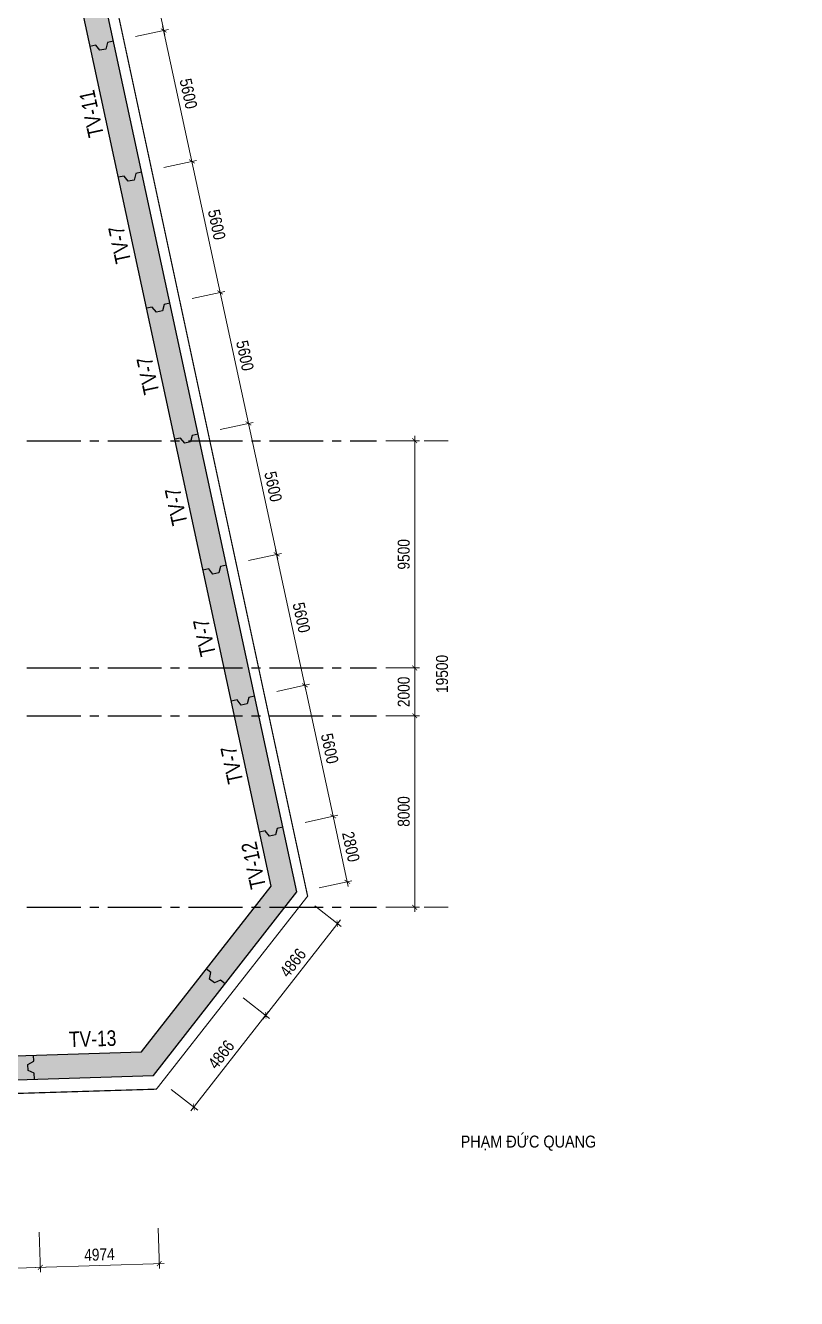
# Model space of a CAD drawing. Header units: millimetres. Extents: x 489377 to 1074388, y -818569 to -310551.
# Drawn here: x 621031 to 653239, y -412352 to -359139 of the extents above; entities that cross this region are included whole.
import ezdxf
from ezdxf.enums import TextEntityAlignment as Align
from ezdxf.xclip import XClip

# ---------------------------------------------------------------- set-up
doc = ezdxf.new("R2010")
doc.units = ezdxf.units.MM
doc.header["$LTSCALE"] = 100
doc.header["$XCLIPFRAME"] = 0
doc.header["$PDMODE"] = 32
doc.header["$PDSIZE"] = 2.5
for name, pattern in [('CENTER2', [1.125, 0.75, -0.125, 0.125, -0.125]), ('DASHDOT', [1, 0.5, -0.25, 0, -0.25]), ('DASHED', [4.5, 3, -1.5])]:
    doc.linetypes.add(name, pattern=pattern)
for name, color, linetype in [('0-Chu khung ten', 7, 'Continuous'), ('ccu11-Dim', 8, 'Continuous'), ('ccu11-Khuat', 9, 'DASHED'), ('ccu11-Text', 31, 'Continuous'), ('ccu12-Hatch', 250, 'Continuous'), ('ccu12-Truc', 13, 'CENTER2'), ('KT-Dim', 8, 'Continuous'), ('Xref_ST_MBDV Cot vach 30.7.2022$0$Xref_ST_MBDV Cot vach 30.7.2022|Xref_ST_MBDV Cot vach 30.7.2022|Xref_ST_MBDV Cot vach 30.7.2022|Xref_ST_MBDV Cot vach 30.7.2022|A-CORE-OTLN', 2, 'Continuous'), ('Xref_ST_MBDV Cot vach 30.7.2022$0$Xref_ST_MBDV Cot vach 30.7.2022|Xref_ST_MBDV Cot vach 30.7.2022|Xref_ST_MBDV Cot vach 30.7.2022|Xref_ST_MBDV Cot vach 30.7.2022|ccu12-Thay', 7, 'Continuous')]:
    doc.layers.add(name, color=color, linetype=linetype)
doc.layers.add('ccu12-Tencaukien', color=9, linetype='Continuous', lineweight=15)
doc.styles.add('Arial', font='arial_0.ttf', dxfattribs={"width": 0.7})
doc.styles.add('Arial Narrow', font='ARIALN.TTF')
doc.styles.add('ccu11-VnAvantH', font='VHAVAN.TTF')
doc.styles.add('LoGoTTAs1', font='VHARIAL.TTF')
doc.styles.add('LoGoTTAs2', font='VHAVAN.TTF')
doc.styles.add('VNARIALH', font='VHARIAL.TTF')
doc.dimstyles.new('ccu12-200', dxfattribs={"dimscale": 200, "dimtxt": 2.5, "dimasz": 1, "dimexe": 1, "dimexo": 2, "dimgap": 1, "dimtad": 1, "dimdec": 0, "dimdsep": 46, "dimtxsty": 'Arial Narrow', "dimblk": 'ARCHTICK', "dimcen": -1, "dimdle": 1, "dimclrd": 256, "dimclre": 256, "dimclrt": 3, "dimadec": 0, "dimazin": 2, "dimtfac": 0.1, "dimtdec": 0, "dimtmove": 0, "dimatfit": 1, "dimldrblk": 'ARCHTICK', "dimfxl": 0, "dimtvp": 0.833333, "dimtolj": 1, "dimtzin": 12, "dimarcsym": 0})

# ---------------------------------------------------------------- blocks, each defined once
blk = doc.blocks.new('ccu11_88_tenbv')
at = {"layer": '0-Chu khung ten', "color": 31, "style": 'LoGoTTAs2', "width": 0.8}
for p in [(-8837, 8052), (-8800, 6853)]:
    blk.add_attdef('...', p, '', height=220, dxfattribs=at)
at = {"layer": '0-Chu khung ten', "color": 31}
for tag, height, style, width, p in [('1', 500, 'VNARIALH', 0.85, (-4500, 3869)), ('2', 500, 'VNARIALH', 0.85, (-4500, 2917)), ('S1-01-1', 700, 'LoGoTTAs1', 0.8, (-2250, 607)), ('1/100', 350, 'VNARIALH', 0.85, (-6750, 229))]:
    blk.add_attdef(tag, text='', height=height, dxfattribs=dict(at, style=style, width=width)).set_placement(p, align=Align.CENTER)
blk = doc.blocks.new('_ARCHTICK')
at = {"color": 0, "linetype": 'ByBlock', "const_width": 0.15}
blk.add_lwpolyline([(-0.5, -0.5), (0.5, 0.5)], dxfattribs=at)
blk = doc.blocks.new('*D240')
at = {"layer": 'ccu11-Dim', "lineweight": -2, "ltscale": 0.5, "transparency": 16777216}
for p, q in [((6337, 10578), (7706, 10873)), ((8143, 7898), (7468, 11027)), ((6927, 7841), (8296, 8136))]:
    blk.add_line(p, q, dxfattribs=at)
at = {"layer": 'Defpoints', "color": 0, "ltscale": 0.5, "transparency": 16777216}
for p in [(7510, 10831), (5946, 10494), (6536, 7757)]:
    blk.add_point(p, dxfattribs=at)
at = {"layer": 'ccu11-Dim', "lineweight": -2, "ltscale": 0.5, "transparency": 16777216, "xscale": 200, "yscale": 200, "zscale": 200}
for p, rotation in [((7510, 10831), 102.1642570587989), ((8101, 8094), 282.1642570587989)]:
    blk.add_blockref('_ARCHTICK', p, dxfattribs=dict(at, rotation=rotation))
at = {"layer": 'ccu11-Dim', "color": 3, "ltscale": 0.5, "transparency": 16777216, "insert": (8251, 9559), "char_height": 500, "attachment_point": 5, "rotation": 282.1643, "style": 'Arial Narrow', "bg_fill": 3, "box_fill_scale": 1.1, "bg_fill_color": 256, "bg_fill_true_color": 13158600, "bg_fill_transparency": 0}
blk.add_mtext('\\A1;2800', dxfattribs=at)
blk = doc.blocks.new('*D241')
at = {"layer": 'ccu11-Dim', "lineweight": -2, "ltscale": 0.5, "transparency": 16777216}
for p, q in [((7553, 10636), (6288, 16501)), ((5157, 16053), (6526, 16348)), ((6337, 10578), (7706, 10873))]:
    blk.add_line(p, q, dxfattribs=at)
at = {"layer": 'Defpoints', "color": 0, "ltscale": 0.5, "transparency": 16777216}
for p in [(4766, 15968), (6330, 16306), (5946, 10494)]:
    blk.add_point(p, dxfattribs=at)
at = {"layer": 'ccu11-Dim', "lineweight": -2, "ltscale": 0.5, "transparency": 16777216, "xscale": 200, "yscale": 200, "zscale": 200}
for p, rotation in [((6330, 16306), 102.1642570587989), ((7510, 10831), 282.1642570587989)]:
    blk.add_blockref('_ARCHTICK', p, dxfattribs=dict(at, rotation=rotation))
at = {"layer": 'ccu11-Dim', "color": 3, "ltscale": 0.5, "transparency": 16777216, "insert": (7366, 13664), "char_height": 500, "attachment_point": 5, "rotation": 282.1643, "style": 'Arial Narrow', "bg_fill": 3, "box_fill_scale": 1.1, "bg_fill_color": 256, "bg_fill_true_color": 13158600, "bg_fill_transparency": 0}
blk.add_mtext('\\A1;5600', dxfattribs=at)
blk = doc.blocks.new('*D242')
at = {"layer": 'ccu11-Dim', "lineweight": -2, "ltscale": 0.5, "transparency": 16777216}
for p, q in [((3977, 21527), (5346, 21822)), ((6373, 16110), (5108, 21975)), ((5157, 16053), (6526, 16348))]:
    blk.add_line(p, q, dxfattribs=at)
at = {"layer": 'Defpoints', "color": 0, "ltscale": 0.5, "transparency": 16777216}
for p in [(3586, 21443), (5150, 21780), (4766, 15968)]:
    blk.add_point(p, dxfattribs=at)
at = {"layer": 'ccu11-Dim', "lineweight": -2, "ltscale": 0.5, "transparency": 16777216, "xscale": 200, "yscale": 200, "zscale": 200}
for p, rotation in [((5150, 21780), 102.1642570587989), ((6330, 16306), 282.1642570587989)]:
    blk.add_blockref('_ARCHTICK', p, dxfattribs=dict(at, rotation=rotation))
at = {"layer": 'ccu11-Dim', "color": 3, "ltscale": 0.5, "transparency": 16777216, "insert": (6186, 19139), "char_height": 500, "attachment_point": 5, "rotation": 282.1643, "style": 'Arial Narrow', "bg_fill": 3, "box_fill_scale": 1.1, "bg_fill_color": 256, "bg_fill_true_color": 13158600, "bg_fill_transparency": 0}
blk.add_mtext('\\A1;5600', dxfattribs=at)
blk = doc.blocks.new('*D243')
at = {"layer": 'ccu11-Dim', "lineweight": -2, "ltscale": 0.5, "transparency": 16777216}
for p, q in [((2797, 27001), (4166, 27296)), ((5193, 21584), (3928, 27450)), ((3977, 21527), (5346, 21822))]:
    blk.add_line(p, q, dxfattribs=at)
at = {"layer": 'Defpoints', "color": 0, "ltscale": 0.5, "transparency": 16777216}
for p in [(3970, 27254), (2406, 26917), (3586, 21443)]:
    blk.add_point(p, dxfattribs=at)
at = {"layer": 'ccu11-Dim', "lineweight": -2, "ltscale": 0.5, "transparency": 16777216, "xscale": 200, "yscale": 200, "zscale": 200}
for p, rotation in [((3970, 27254), 102.1642570587989), ((5150, 21780), 282.1642570587989)]:
    blk.add_blockref('_ARCHTICK', p, dxfattribs=dict(at, rotation=rotation))
at = {"layer": 'ccu11-Dim', "color": 3, "ltscale": 0.5, "transparency": 16777216, "insert": (5006, 24613), "char_height": 500, "attachment_point": 5, "rotation": 282.1643, "style": 'Arial Narrow', "bg_fill": 3, "box_fill_scale": 1.1, "bg_fill_color": 256, "bg_fill_true_color": 13158600, "bg_fill_transparency": 0}
blk.add_mtext('\\A1;5600', dxfattribs=at)
blk = doc.blocks.new('*D244')
at = {"layer": 'ccu11-Dim', "lineweight": -2, "ltscale": 0.5, "transparency": 16777216}
for p, q in [((1617, 32476), (2986, 32771)), ((4013, 27059), (2748, 32924)), ((2797, 27001), (4166, 27296))]:
    blk.add_line(p, q, dxfattribs=at)
at = {"layer": 'Defpoints', "color": 0, "ltscale": 0.5, "transparency": 16777216}
for p in [(2790, 32728), (1226, 32391), (2406, 26917)]:
    blk.add_point(p, dxfattribs=at)
at = {"layer": 'ccu11-Dim', "lineweight": -2, "ltscale": 0.5, "transparency": 16777216, "xscale": 200, "yscale": 200, "zscale": 200}
for p, rotation in [((2790, 32728), 102.1642570587989), ((3970, 27254), 282.1642570587989)]:
    blk.add_blockref('_ARCHTICK', p, dxfattribs=dict(at, rotation=rotation))
at = {"layer": 'ccu11-Dim', "color": 3, "ltscale": 0.5, "transparency": 16777216, "insert": (3826, 30087), "char_height": 500, "attachment_point": 5, "rotation": 282.1643, "style": 'Arial Narrow', "bg_fill": 3, "box_fill_scale": 1.1, "bg_fill_color": 256, "bg_fill_true_color": 13158600, "bg_fill_transparency": 0}
blk.add_mtext('\\A1;5600', dxfattribs=at)
blk = doc.blocks.new('*D245')
at = {"layer": 'ccu11-Dim', "lineweight": -2, "ltscale": 0.5, "transparency": 16777216}
for p, q in [((2833, 32533), (1568, 38398)), ((437, 37950), (1806, 38245)), ((1617, 32476), (2986, 32771))]:
    blk.add_line(p, q, dxfattribs=at)
at = {"layer": 'Defpoints', "color": 0, "ltscale": 0.5, "transparency": 16777216}
for p in [(46, 37866), (1610, 38203), (1226, 32391)]:
    blk.add_point(p, dxfattribs=at)
at = {"layer": 'ccu11-Dim', "lineweight": -2, "ltscale": 0.5, "transparency": 16777216, "xscale": 200, "yscale": 200, "zscale": 200}
for p, rotation in [((1610, 38203), 102.1642570587989), ((2790, 32728), 282.1642570587989)]:
    blk.add_blockref('_ARCHTICK', p, dxfattribs=dict(at, rotation=rotation))
at = {"layer": 'ccu11-Dim', "color": 3, "ltscale": 0.5, "transparency": 16777216, "insert": (2646, 35561), "char_height": 500, "attachment_point": 5, "rotation": 282.1643, "style": 'Arial Narrow', "bg_fill": 3, "box_fill_scale": 1.1, "bg_fill_color": 256, "bg_fill_true_color": 13158600, "bg_fill_transparency": 0}
blk.add_mtext('\\A1;5600', dxfattribs=at)
blk = doc.blocks.new('*D246')
at = {"layer": 'ccu11-Dim', "lineweight": -2, "ltscale": 0.5, "transparency": 16777216}
for p, q in [((-743, 43424), (626, 43719)), ((1653, 38007), (388, 43872)), ((437, 37950), (1806, 38245))]:
    blk.add_line(p, q, dxfattribs=at)
at = {"layer": 'Defpoints', "color": 0, "ltscale": 0.5, "transparency": 16777216}
for p in [(430, 43677), (-1134, 43340), (46, 37866)]:
    blk.add_point(p, dxfattribs=at)
at = {"layer": 'ccu11-Dim', "lineweight": -2, "ltscale": 0.5, "transparency": 16777216, "xscale": 200, "yscale": 200, "zscale": 200}
for p, rotation in [((430, 43677), 102.1642570587989), ((1610, 38203), 282.1642570587989)]:
    blk.add_blockref('_ARCHTICK', p, dxfattribs=dict(at, rotation=rotation))
at = {"layer": 'ccu11-Dim', "color": 3, "ltscale": 0.5, "transparency": 16777216, "insert": (1466, 41036), "char_height": 500, "attachment_point": 5, "rotation": 282.1643, "style": 'Arial Narrow', "bg_fill": 3, "box_fill_scale": 1.1, "bg_fill_color": 256, "bg_fill_true_color": 13158600, "bg_fill_transparency": 0}
blk.add_mtext('\\A1;5600', dxfattribs=at)
blk = doc.blocks.new('*D247')
at = {"layer": 'ccu11-Dim', "lineweight": -2, "ltscale": 0.5, "transparency": 16777216}
for p, q in [((-1923, 48898), (-554, 49193)), ((473, 43481), (-792, 49347)), ((-743, 43424), (626, 43719))]:
    blk.add_line(p, q, dxfattribs=at)
at = {"layer": 'Defpoints', "color": 0, "ltscale": 0.5, "transparency": 16777216}
for p in [(-750, 49151), (-2314, 48814), (-1134, 43340)]:
    blk.add_point(p, dxfattribs=at)
at = {"layer": 'ccu11-Dim', "lineweight": -2, "ltscale": 0.5, "transparency": 16777216, "xscale": 200, "yscale": 200, "zscale": 200}
for p, rotation in [((-750, 49151), 102.1642570587989), ((430, 43677), 282.1642570587989)]:
    blk.add_blockref('_ARCHTICK', p, dxfattribs=dict(at, rotation=rotation))
at = {"layer": 'ccu11-Dim', "color": 3, "ltscale": 0.5, "transparency": 16777216, "insert": (286, 46510), "char_height": 500, "attachment_point": 5, "rotation": 282.1643, "style": 'Arial Narrow', "bg_fill": 3, "box_fill_scale": 1.1, "bg_fill_color": 256, "bg_fill_true_color": 13158600, "bg_fill_transparency": 0}
blk.add_mtext('\\A1;5600', dxfattribs=at)
blk = doc.blocks.new('*D268')
at = {"layer": 'ccu11-Dim', "lineweight": -2, "ltscale": 0.5, "transparency": 16777216}
for p, q in [((-4770, -6545), (-4717, -8223)), ((202, -6388), (255, -8065)), ((448, -7859), (-4923, -8029))]:
    blk.add_line(p, q, dxfattribs=at)
at = {"layer": 'Defpoints', "color": 0, "ltscale": 0.5, "transparency": 16777216}
for p in [(-4782, -6146), (189, -5989), (-4723, -8023)]:
    blk.add_point(p, dxfattribs=at)
at = {"layer": 'ccu11-Dim', "lineweight": -2, "ltscale": 0.5, "transparency": 16777216, "xscale": 200, "yscale": 200, "zscale": 200}
for p, rotation in [((-4723, -8023), 181.8102563568879), ((249, -7865), 1.810256356887825)]:
    blk.add_blockref('_ARCHTICK', p, dxfattribs=dict(at, rotation=rotation))
at = {"layer": 'ccu11-Dim', "color": 3, "ltscale": 0.5, "transparency": 16777216, "insert": (-2252, -7489), "char_height": 500, "attachment_point": 5, "rotation": 1.8103, "style": 'Arial Narrow', "bg_fill": 3, "box_fill_scale": 1.1, "bg_fill_color": 256, "bg_fill_true_color": 13158600, "bg_fill_transparency": 0}
blk.add_mtext('\\A1;4974', dxfattribs=at)
blk = doc.blocks.new('*D269')
at = {"layer": 'ccu11-Dim', "lineweight": -2, "ltscale": 0.5, "transparency": 16777216}
for p, q in [((-10367, -6722), (-10314, -8399)), ((-4770, -6545), (-4717, -8223)), ((-4523, -8016), (-10520, -8206))]:
    blk.add_line(p, q, dxfattribs=at)
at = {"layer": 'Defpoints', "color": 0, "ltscale": 0.5, "transparency": 16777216}
for p in [(-10379, -6323), (-4782, -6146), (-10320, -8200)]:
    blk.add_point(p, dxfattribs=at)
at = {"layer": 'ccu11-Dim', "lineweight": -2, "ltscale": 0.5, "transparency": 16777216, "xscale": 200, "yscale": 200, "zscale": 200}
for p, rotation in [((-4723, -8023), 1.810256356887825), ((-10320, -8200), 181.8102563568879)]:
    blk.add_blockref('_ARCHTICK', p, dxfattribs=dict(at, rotation=rotation))
at = {"layer": 'ccu11-Dim', "color": 3, "ltscale": 0.5, "transparency": 16777216, "insert": (-7536, -7656), "char_height": 500, "attachment_point": 5, "rotation": 1.8103, "style": 'Arial Narrow', "bg_fill": 3, "box_fill_scale": 1.1, "bg_fill_color": 256, "bg_fill_true_color": 13158600, "bg_fill_transparency": 0}
blk.add_mtext('\\A1;5600', dxfattribs=at)
blk = doc.blocks.new('*D275')
at = {"layer": 'ccu11-Dim', "lineweight": -2, "ltscale": 0.5, "transparency": 16777216}
for p, q in [((3745, 3249), (4848, 2386)), ((1571, -1482), (4814, 2667)), ((748, -585), (1852, -1447))]:
    blk.add_line(p, q, dxfattribs=at)
at = {"layer": 'Defpoints', "color": 0, "ltscale": 0.5, "transparency": 16777216}
for p in [(3430, 3495), (4690, 2510), (433, -339)]:
    blk.add_point(p, dxfattribs=at)
at = {"layer": 'ccu11-Dim', "lineweight": -2, "ltscale": 0.5, "transparency": 16777216, "xscale": 200, "yscale": 200, "zscale": 200}
for p, rotation in [((4690, 2510), 51.98725670868028), ((1694, -1324), 231.9872567086803)]:
    blk.add_blockref('_ARCHTICK', p, dxfattribs=dict(at, rotation=rotation))
at = {"layer": 'ccu11-Dim', "color": 3, "ltscale": 0.5, "transparency": 16777216, "insert": (2834, 873), "char_height": 500, "attachment_point": 5, "rotation": 51.9873, "style": 'Arial Narrow', "bg_fill": 3, "box_fill_scale": 1.1, "bg_fill_color": 256, "bg_fill_true_color": 13158600, "bg_fill_transparency": 0}
blk.add_mtext('\\A1;4866', dxfattribs=at)
blk = doc.blocks.new('*D276')
at = {"layer": 'ccu11-Dim', "lineweight": -2, "ltscale": 0.5, "transparency": 16777216}
for p, q in [((6742, 7082), (7845, 6220)), ((4567, 2352), (7810, 6501)), ((3745, 3249), (4848, 2386))]:
    blk.add_line(p, q, dxfattribs=at)
at = {"layer": 'Defpoints', "color": 0, "ltscale": 0.5, "transparency": 16777216}
for p in [(6426, 7329), (7687, 6343), (3430, 3495)]:
    blk.add_point(p, dxfattribs=at)
at = {"layer": 'ccu11-Dim', "lineweight": -2, "ltscale": 0.5, "transparency": 16777216, "xscale": 200, "yscale": 200, "zscale": 200}
for p, rotation in [((7687, 6343), 51.98725670868028), ((4690, 2510), 231.9872567086803)]:
    blk.add_blockref('_ARCHTICK', p, dxfattribs=dict(at, rotation=rotation))
at = {"layer": 'ccu11-Dim', "color": 3, "ltscale": 0.5, "transparency": 16777216, "insert": (5830, 4707), "char_height": 500, "attachment_point": 5, "rotation": 51.9873, "style": 'Arial Narrow', "bg_fill": 3, "box_fill_scale": 1.1, "bg_fill_color": 256, "bg_fill_true_color": 13158600, "bg_fill_transparency": 0}
blk.add_mtext('\\A1;4866', dxfattribs=at)
blk = doc.blocks.new('*D129')
at = {"layer": 'Defpoints', "color": 0, "transparency": 16777216}
for p in [(1337709, -503911), (1337709, -523411), (1339309, -523411)]:
    blk.add_point(p, dxfattribs=at)
at = {"layer": 'KT-Dim', "lineweight": -2, "transparency": 16777216}
for p, q in [((1338109, -503911), (1339509, -503911)), ((1339309, -503711), (1339309, -523611)), ((1338109, -523411), (1339509, -523411))]:
    blk.add_line(p, q, dxfattribs=at)
at = {"layer": 'KT-Dim', "lineweight": -2, "transparency": 16777216, "xscale": 200, "yscale": 200, "zscale": 200}
for p, rotation in [((1339309, -503911), 90), ((1339309, -523411), 270)]:
    blk.add_blockref('_ARCHTICK', p, dxfattribs=dict(at, rotation=rotation))
at = {"layer": 'KT-Dim', "color": 3, "transparency": 16777216, "insert": (1338853, -513661), "char_height": 500, "attachment_point": 5, "rotation": 90, "style": 'Arial Narrow'}
blk.add_mtext('\\A1;19500', dxfattribs=at)
blk = doc.blocks.new('*D130')
at = {"layer": 'Defpoints', "color": 0, "transparency": 16777216}
for p in [(1336109, -515411), (1336109, -523411), (1337709, -523411)]:
    blk.add_point(p, dxfattribs=at)
at = {"layer": 'KT-Dim', "lineweight": -2, "transparency": 16777216}
for p, q in [((1336509, -515411), (1337909, -515411)), ((1337709, -515211), (1337709, -523611)), ((1336509, -523411), (1337909, -523411))]:
    blk.add_line(p, q, dxfattribs=at)
at = {"layer": 'KT-Dim', "lineweight": -2, "transparency": 16777216, "xscale": 200, "yscale": 200, "zscale": 200}
for p, rotation in [((1337709, -515411), 90), ((1337709, -523411), 270)]:
    blk.add_blockref('_ARCHTICK', p, dxfattribs=dict(at, rotation=rotation))
at = {"layer": 'KT-Dim', "color": 3, "transparency": 16777216, "insert": (1337253, -519411), "char_height": 500, "attachment_point": 5, "rotation": 90, "style": 'Arial Narrow'}
blk.add_mtext('\\A1;8000', dxfattribs=at)
blk = doc.blocks.new('*D131')
at = {"layer": 'Defpoints', "color": 0, "transparency": 16777216}
for p in [(1336109, -513411), (1337709, -513411), (1336109, -515411)]:
    blk.add_point(p, dxfattribs=at)
at = {"layer": 'KT-Dim', "lineweight": -2, "transparency": 16777216}
for p, q in [((1336509, -513411), (1337909, -513411)), ((1337709, -515611), (1337709, -513211)), ((1336509, -515411), (1337909, -515411))]:
    blk.add_line(p, q, dxfattribs=at)
at = {"layer": 'KT-Dim', "lineweight": -2, "transparency": 16777216, "xscale": 200, "yscale": 200, "zscale": 200}
for p, rotation in [((1337709, -513411), 90), ((1337709, -515411), 270)]:
    blk.add_blockref('_ARCHTICK', p, dxfattribs=dict(at, rotation=rotation))
at = {"layer": 'KT-Dim', "color": 3, "transparency": 16777216, "insert": (1337253, -514411), "char_height": 500, "attachment_point": 5, "rotation": 90, "style": 'Arial Narrow'}
blk.add_mtext('\\A1;2000', dxfattribs=at)
blk = doc.blocks.new('*D132')
at = {"layer": 'Defpoints', "color": 0, "transparency": 16777216}
for p in [(1336109, -503911), (1337709, -503911), (1336109, -513411)]:
    blk.add_point(p, dxfattribs=at)
at = {"layer": 'KT-Dim', "lineweight": -2, "transparency": 16777216}
for p, q in [((1336509, -503911), (1337909, -503911)), ((1337709, -513611), (1337709, -503711)), ((1336509, -513411), (1337909, -513411))]:
    blk.add_line(p, q, dxfattribs=at)
at = {"layer": 'KT-Dim', "lineweight": -2, "transparency": 16777216, "xscale": 200, "yscale": 200, "zscale": 200}
for p, rotation in [((1337709, -503911), 90), ((1337709, -513411), 270)]:
    blk.add_blockref('_ARCHTICK', p, dxfattribs=dict(at, rotation=rotation))
at = {"layer": 'KT-Dim', "color": 3, "transparency": 16777216, "insert": (1337253, -508661), "char_height": 500, "attachment_point": 5, "rotation": 90, "style": 'Arial Narrow'}
blk.add_mtext('\\A1;9500', dxfattribs=at)
blk = doc.blocks.new('Grid-ST-flat-3')
at = {"layer": 'ccu12-Truc', "ltscale": 30}
for p, q in [((366096.2, -72696.3, 0.1), (424566.4, -72696.3, 0.1)), ((366096.2, -82196.3, 0.1), (424566.4, -82196.3, 0.1)), ((366096.2, -84196.3, 0.1), (424566.4, -84196.3, 0.1)), ((366096.2, -92196.3, 0.1), (424566.4, -92196.3, 0.1))]:
    blk.add_line(p, q, dxfattribs=at)
at = {"layer": 'KT-Dim'}
for base, p1, p2, picture, middle in [((426166.4, -72696.3, 0.1), (424566.4, -82196.3, 0.1), (424566.4, -72696.3, 0.1), '*D132', (425711.1, -77446.3, 0.1)), ((427766.4, -92196.3, 0.1), (426166.4, -72696.3, 0.1), (426166.4, -92196.3, 0.1), '*D129', (427311.1, -82446.3, 0.1)), ((426166.4, -82196.3, 0.1), (424566.4, -84196.3, 0.1), (424566.4, -82196.3, 0.1), '*D131', (425711.1, -83196.3, 0.1)), ((426166.4, -92196.3, 0.1), (424566.4, -84196.3, 0.1), (424566.4, -92196.3, 0.1), '*D130', (425711.1, -88196.3, 0.1))]:
    dim = blk.add_linear_dim(base=base, p1=p1, p2=p2, angle=90, dimstyle='ccu12-200', dxfattribs=at)
    dim.commit()
    dim.dimension.update_dxf_attribs({"geometry": picture, "text_midpoint": middle, "insert": (-911542.2, 431214.7)})
blk = doc.blocks.new('220908_DWall Plan')
at = {"layer": 'Xref_ST_MBDV Cot vach 30.7.2022$0$Xref_ST_MBDV Cot vach 30.7.2022|Xref_ST_MBDV Cot vach 30.7.2022|Xref_ST_MBDV Cot vach 30.7.2022|Xref_ST_MBDV Cot vach 30.7.2022|ccu12-Thay', "ltscale": 10}
for points in [[(2996.6, 3833.7), (2799.7, 3987.5), (2547.1, 3867.5), (2350, 4021.5), (2405.5, 4295.6), (2208.7, 4449.5)], [(-4971.5, -157.1), (-4979.4, 92.6), (-5233.3, 209.7), (-5241.3, 459.7), (-4995.2, 592.7), (-5003.1, 842.4)]]:
    blk.add_lwpolyline(points, dxfattribs=at)
at = {"layer": 'ccu12-Tencaukien', "color": 2, "style": 'Arial', "width": 0.8}
for s, rotation, p in [('TV-11', 102.16426, (-2271.4, 40266.4)), ('TV-7', 102.16426, (-1091.4, 34792.2)), ('TV-7', 102.16426, (88.6, 29317.9)), ('TV-7', 102.16426, (1268.6, 23843.6)), ('TV-7', 102.16426, (2448.6, 18369.4)), ('TV-7', 102.16426, (3595.4, 13049.2)), ('TV-12', 102.16426, (4500.8, 8848.6)), ('TV-13', 1.81026, (-2526.4, 1209.6))]:
    blk.add_text(s, height=650, rotation=rotation, dxfattribs=at).set_placement(p, align=Align.CENTER)
at = {"layer": 'ccu11-Dim', "ltscale": 0.5}
for base, p1, p2, angle, picture, middle in [((7510.5, 10831.3), (6536.5, 7756.8), (5946.4, 10494.2), 102.16426, '*D240', (8250.6, 9558.6)), ((4690.5, 2509.6), (433.3, -338.7), (3429.9, 3495), 51.98726, '*D275', (2833.5, 873.2)), ((-4722.9, -8022.6), (189.3, -5988.5), (-4782.2, -6145.6), 1.81026, '*D268', (-2251.5, -7489))]:
    dim = blk.add_linear_dim(base=base, p1=p1, p2=p2, angle=angle, dimstyle='ccu12-200', override={"dimzin": 0, "dimfxl": 150, "dimtfill": 1}, dxfattribs=at)
    dim.commit()
    dim.dimension.update_dxf_attribs({"geometry": picture, "text_midpoint": middle})
for base, p1, p2, angle, picture, middle in [((6330.5, 16305.6), (5946.4, 10494.2), (4766.4, 15968.4), 102.16426, '*D241', (7365.6, 13664.4)), ((7687.1, 6343.3), (3429.9, 3495), (6426.5, 7328.6), 51.98726, '*D276', (5830.1, 4706.8)), ((-10320.1, -8199.5), (-4782.2, -6145.6), (-10379.4, -6322.5), 1.81026, '*D269', (-7535.9, -7656))]:
    dim = blk.add_linear_dim(base=base, p1=p1, p2=p2, angle=angle, dimstyle='ccu12-200', override={"dimzin": 0, "dimtmove": 1, "dimfxl": 150, "dimtfill": 1}, dxfattribs=at)
    dim.commit()
    dim.dimension.update_dxf_attribs({"geometry": picture, "text_midpoint": middle})
at = {"layer": 'Xref_ST_MBDV Cot vach 30.7.2022$0$Xref_ST_MBDV Cot vach 30.7.2022|Xref_ST_MBDV Cot vach 30.7.2022|Xref_ST_MBDV Cot vach 30.7.2022|Xref_ST_MBDV Cot vach 30.7.2022|ccu12-Thay', "ltscale": 10}
blk.add_lwpolyline([(5408.8, 10378.3), (5164.5, 10325.6), (5095, 10054.7), (4850.4, 10002), (4675.4, 10220.2), (4431.2, 10167.6)], dxfattribs=at)
at = {"layer": 'ccu11-Dim', "ltscale": 0.5}
dim = blk.add_linear_dim(base=(5150.5, 21779.9), p1=(4766.4, 15968.4), p2=(3586.4, 21442.7), angle=102.16426, dimstyle='ccu12-200', override={"dimzin": 0, "dimtmove": 1, "dimfxl": 150, "dimtfill": 1}, dxfattribs=at)
dim.commit()
dim.dimension.update_dxf_attribs({"geometry": '*D242', "text_midpoint": (6185.6, 19138.7)})
at = {"layer": 'Xref_ST_MBDV Cot vach 30.7.2022$0$Xref_ST_MBDV Cot vach 30.7.2022|Xref_ST_MBDV Cot vach 30.7.2022|Xref_ST_MBDV Cot vach 30.7.2022|Xref_ST_MBDV Cot vach 30.7.2022|ccu12-Thay', "ltscale": 10}
blk.add_lwpolyline([(4228.8, 15852.6), (3984.5, 15799.9), (3915, 15529), (3670.4, 15476.3), (3495.4, 15694.5), (3251.2, 15641.8)], dxfattribs=at)
at = {"layer": 'ccu11-Dim', "ltscale": 0.5}
dim = blk.add_linear_dim(base=(3970.5, 27254.1), p1=(3586.4, 21442.7), p2=(2406.4, 26917), angle=102.16426, dimstyle='ccu12-200', override={"dimzin": 0, "dimtmove": 1, "dimfxl": 150, "dimtfill": 1}, dxfattribs=at)
dim.commit()
dim.dimension.update_dxf_attribs({"geometry": '*D243', "text_midpoint": (5005.5, 24612.9)})
at = {"layer": 'Xref_ST_MBDV Cot vach 30.7.2022$0$Xref_ST_MBDV Cot vach 30.7.2022|Xref_ST_MBDV Cot vach 30.7.2022|Xref_ST_MBDV Cot vach 30.7.2022|Xref_ST_MBDV Cot vach 30.7.2022|ccu12-Thay', "ltscale": 10}
blk.add_lwpolyline([(3048.8, 21326.8), (2804.5, 21274.2), (2735, 21003.3), (2490.4, 20950.6), (2315.4, 21168.8), (2071.2, 21116.1)], dxfattribs=at)
at = {"layer": 'ccu11-Dim', "ltscale": 0.5}
dim = blk.add_linear_dim(base=(2790.5, 32728.4), p1=(2406.4, 26917), p2=(1226.4, 32391.2), angle=102.16426, dimstyle='ccu12-200', override={"dimzin": 0, "dimtmove": 1, "dimfxl": 150, "dimtfill": 1}, dxfattribs=at)
dim.commit()
dim.dimension.update_dxf_attribs({"geometry": '*D244', "text_midpoint": (3825.5, 30087.2)})
at = {"layer": 'Xref_ST_MBDV Cot vach 30.7.2022$0$Xref_ST_MBDV Cot vach 30.7.2022|Xref_ST_MBDV Cot vach 30.7.2022|Xref_ST_MBDV Cot vach 30.7.2022|Xref_ST_MBDV Cot vach 30.7.2022|ccu12-Thay', "ltscale": 10}
blk.add_lwpolyline([(1868.8, 26801.1), (1624.5, 26748.4), (1555, 26477.5), (1310.4, 26424.8), (1135.4, 26643), (891.2, 26590.4)], dxfattribs=at)
at = {"layer": 'ccu11-Dim', "ltscale": 0.5}
dim = blk.add_linear_dim(base=(1610.5, 38202.7), p1=(1226.4, 32391.2), p2=(46.4, 37865.5), angle=102.16426, dimstyle='ccu12-200', override={"dimzin": 0, "dimtmove": 1, "dimfxl": 150, "dimtfill": 1}, dxfattribs=at)
dim.commit()
dim.dimension.update_dxf_attribs({"geometry": '*D245', "text_midpoint": (2645.5, 35561.5)})
at = {"layer": 'Xref_ST_MBDV Cot vach 30.7.2022$0$Xref_ST_MBDV Cot vach 30.7.2022|Xref_ST_MBDV Cot vach 30.7.2022|Xref_ST_MBDV Cot vach 30.7.2022|Xref_ST_MBDV Cot vach 30.7.2022|ccu12-Thay', "ltscale": 10}
blk.add_lwpolyline([(688.8, 32275.4), (444.5, 32222.7), (375, 31951.8), (130.4, 31899.1), (-44.6, 32117.3), (-288.8, 32064.6)], dxfattribs=at)
at = {"layer": 'ccu11-Dim', "ltscale": 0.5}
dim = blk.add_linear_dim(base=(430.5, 43676.9), p1=(46.4, 37865.5), p2=(-1133.6, 43339.8), angle=102.16426, dimstyle='ccu12-200', override={"dimzin": 0, "dimtmove": 1, "dimfxl": 150, "dimtfill": 1}, dxfattribs=at)
dim.commit()
dim.dimension.update_dxf_attribs({"geometry": '*D246', "text_midpoint": (1465.5, 41035.7)})
at = {"layer": 'Xref_ST_MBDV Cot vach 30.7.2022$0$Xref_ST_MBDV Cot vach 30.7.2022|Xref_ST_MBDV Cot vach 30.7.2022|Xref_ST_MBDV Cot vach 30.7.2022|Xref_ST_MBDV Cot vach 30.7.2022|ccu12-Thay', "ltscale": 10}
blk.add_lwpolyline([(-491.3, 37749.6), (-735.5, 37697), (-805, 37426.1), (-1049.6, 37373.4), (-1224.6, 37591.5), (-1468.8, 37538.9)], dxfattribs=at)
at = {"layer": 'ccu11-Dim', "ltscale": 0.5}
dim = blk.add_linear_dim(base=(-749.5, 49151.2), p1=(-1133.6, 43339.8), p2=(-2313.6, 48814), angle=102.16426, dimstyle='ccu12-200', override={"dimzin": 0, "dimtmove": 1, "dimfxl": 150, "dimtfill": 1}, dxfattribs=at)
dim.commit()
dim.dimension.update_dxf_attribs({"geometry": '*D247', "text_midpoint": (285.5, 46510)})
at = {"layer": 'ccu12-Hatch', "ltscale": 0.5}
h = blk.add_hatch(dxfattribs=at)
h.set_pattern_fill('VATLIEU04', color=256, scale=50, pattern_type=2)
h.set_pattern_definition([(50, (-626373.33, 223416.3), (358.63009, -31.37607), [37.5, -412.5]), (355, (-626373.33, 223416.3), (-69.37567, 376.09607), [30, -330]), (100.4514, (-626343.45, 223413.7), (289.25469, 344.71977), [31.8701, -350.57106]), (46.1842, (-626373.33, 223516.3), (533.62052, -82.7595), [56.25, -618.75]), (96.6356, (-626328.87, 223509.4), (467.33135, 487.05894), [47.80514, -525.8565]), (351.1842, (-626373.33, 223516.3), (467.33097, 487.0593), [45, -495]), (21, (-626323.33, 223491.3), (298.45353, -201.30945), [37.5, -412.5]), (326, (-626323.33, 223491.3), (121.65767, 362.57502), [30, -330]), (71.4514, (-626298.46, 223474.54), (420.11131, 161.26525), [31.8701, -350.57106]), (37.5, (-626373.33, 223416.31), (6.079928, 166.446927), [0, -326, 0, -335, 0, -331.25]), (7.5, (-626373.33, 223416.31), (131.53477, 197.205856), [0, -191, 0, -318.5, 0, -126.25]), (327.5, (-626484.83, 223416.31), (266.911218, -11.277436), [0, -125, 0, -390, 0, -517.5]), (317.5, (-626534.83, 223416.31), (291.593085, 50.05249), [0, -162.5, 0, -259, 0, -367.5]), (45, (-626373.33, 223416.31), (-150.26019, 150.26019), []), (45, (-626373.33, 223477.56), (-150.26019, 150.26019), [])])
h.paths.add_polyline_path([(-122510.4, 58795.4), (-122033.7, 56036.3), (-122025.8, 55995.6), (-121435.2, 53258.6), (-121425.6, 53218.3), (-120722.3, 50508.1), (-120711, 50468.2), (-119896.1, 47789.5), (-119883.2, 47750.1), (-118958, 45107.4), (-118943.5, 45068.6), (-117909.8, 42466.4), (-117893.7, 42428.3), (-116753.1, 39871.1), (-116735.4, 39833.7), (-115489.9, 37325.9), (-115470.4, 37288.7), (-113949.2, 34524), (-113926.1, 34484.2), (-112465, 32095.7), (-112442.4, 32060.3), (-110882.3, 29735.2), (-110858.5, 29701.3), (-109203.6, 27442.8), (-109178.4, 27409.9), (-107431.4, 25221.8), (-107404.9, 25189.9), (-105568.8, 23076), (-105541, 23045.3), (-103618.9, 21009.2), (-103589.9, 20979.7), (-101585.2, 19024.9), (-101555, 18996.6), (-99471.1, 17126.5), (-99439.7, 17099.4), (-97280.2, 15317.2), (-97247.7, 15291.5), (-95016.3, 13600.1), (-94982.8, 13575.8), (-92683.3, 11978.3), (-92648.8, 11955.3), (-90285.1, 10454.4), (-90249.7, 10432.9), (-87825.9, 9031.1), (-87789.6, 9011.1), (-85309.8, 7710.8), (-85272.8, 7692.3), (-82741.3, 6495.8), (-82703.5, 6478.9), (-80124.7, 5388.2), (-80086.2, 5372.8), (-77464.5, 4389.8), (-77425.4, 4376.1), (-74765.2, 3502.4), (-74725.6, 3490.3), (-72031.5, 2727.6), (-71991.4, 2717.1), (-69268, 2066.5), (-69227.6, 2057.8), (-66479.6, 1520.5), (-66438.8, 1513.4), (-63670.9, 1090.4), (-63637.2, 1085.8), (-60856.6, 757.2), (-60844.4, 755.8), (-41353.3, -1307), (0, 0), (5993.1, 7667.3), (-23501.3, 144497.8), (-27624.7, 160190.9), (-41845.5, 164209.2), (-48082.3, 159482.1), (-71537, 141587.6), (-77499.2, 137277.8), (-78971.4, 133992.6), (-83075.5, 131026), (-86656.7, 130658.3), (-88925.9, 129018), (-91195.2, 127377.7), (-93464.4, 125737.4), (-93470.8, 125732.8), (-95729.2, 124077.6), (-95757.8, 124056), (-97965.7, 122333.9), (-98004.3, 122302.4), (-100138.8, 120490.2), (-100176.1, 120457.1), (-102233.4, 118557.8), (-102269.3, 118523.2), (-104245.9, 116540.1), (-104280.4, 116504.1), (-106173, 114440.6), (-106205.9, 114403.1), (-108011.2, 112262.8), (-108042.5, 112224.1), (-109757.4, 110010.7), (-109787.1, 109970.7), (-111408.7, 107688), (-111436.7, 107646.8), (-112962, 105298.7), (-112988.3, 105256.4), (-114414.8, 102847), (-114439.3, 102803.6), (-115764.6, 100337.1), (-115787.3, 100292.7), (-117009, 97773.3), (-117029.8, 97728.1), (-118145.9, 95160.1), (-118164.8, 95114), (-119173.3, 92501.9), (-119190.2, 92455.1), (-120089.4, 89803.4), (-120104.4, 89755.9), (-120892.7, 87069.1), (-120905.8, 87021), (-121581.8, 84303.9), (-121592.9, 84255.3), (-122155.5, 81512.4), (-122164.5, 81463.4), (-122612.8, 78699.5), (-122619.8, 78650.1), (-122952.9, 75870), (-122957.9, 75820.4), (-123175.3, 73028.9), (-123178.2, 72978.7), (-123278.4, 70180.4), (-123279.1, 70131.9), (-123266, 67331.9), (-123264.7, 67281.1), (-123132.9, 64484.2), (-123130.1, 64443.1), (-122883.3, 61654), (-122878.8, 61612.8), (-122516.6, 58836.3)])
h.paths.add_polyline_path([(-24474.2, 144265.3), (-28446.7, 159384), (-41638.3, 163111.5), (-47477, 158686.1), (-70940.7, 140784.7), (-76696.2, 136624.4), (-78168.4, 133339.2), (-82706.9, 130058.6), (-86288, 129690.9), (-88340.1, 128207.6), (-88223, 128045.5), (-90492.2, 126405.2), (-92761.4, 124764.9), (-95019.8, 123109.7), (-97227.7, 121387.7), (-99362.1, 119575.4), (-101419.4, 117676.1), (-103396, 115692.9), (-105288.6, 113629.4), (-107093.9, 111489.1), (-108808.8, 109275.7), (-110430.4, 106993.1), (-111955.7, 104645), (-113382.2, 102235.7), (-114707.5, 99769.1), (-115929.2, 97249.7), (-117045.3, 94681.8), (-118053.8, 92069.7), (-118953, 89418), (-119741.3, 86731.3), (-120417.3, 84014.1), (-120980, 81271.2), (-121428.3, 78507.4), (-121761.5, 75727.3), (-121978.9, 72935.7), (-122079.1, 70137.5), (-122066, 67337.5), (-121934.3, 64540.6), (-122134, 64531.2), (-121887.2, 61742.1), (-121525, 58965.6), (-121048.3, 56206.5), (-120457.7, 53469.5), (-119754.3, 50759.3), (-118939.4, 48080.5), (-118014.2, 45437.8), (-116980.4, 42835.6), (-115839.8, 40278.5), (-114594.3, 37770.7), (-113073.1, 35006), (-111612, 32617.5), (-110051.9, 30292.4), (-108396.9, 28033.8), (-106649.9, 25845.7), (-104813.8, 23731.8), (-102891.7, 21695.7), (-100887.1, 19740.8), (-98803.2, 17870.7), (-96643.7, 16088.4), (-94412.2, 14397.1), (-92112.7, 12799.5), (-89749, 11298.5), (-87325.2, 9896.7), (-84845.4, 8596.4), (-82314, 7399.9), (-79735.1, 6309.2), (-77113.4, 5326.2), (-74453.2, 4452.5), (-71759.1, 3689.8), (-69035.7, 3039.2), (-66287.7, 2501.9), (-63519.8, 2078.9), (-60739.2, 1750.2), (-41316.3, -305.3), (-499.5, 984.7), (4916.9, 7914.3)], flags=16)
at = {"layer": 'ccu11-Khuat', "color": 1, "linetype": 'DASHDOT', "ltscale": 18, "const_width": 50}
blk.add_lwpolyline([(-22987.3, 144613.5), (-28513.5, 165720.5), (-36919.6, 168632.9), (-48422.9, 159930), (-71888.3, 142059.8), (-95520.4, 125009, 0.6850113), (-62310.1, 364.4), (-41523.2, -1853.9), (126.4, -574.1), (6443.7, 7493.4), (-22987.3, 144613.5)], format="xyb", close=True, dxfattribs=at)
at = {"layer": 'Xref_ST_MBDV Cot vach 30.7.2022$0$Xref_ST_MBDV Cot vach 30.7.2022|Xref_ST_MBDV Cot vach 30.7.2022|Xref_ST_MBDV Cot vach 30.7.2022|Xref_ST_MBDV Cot vach 30.7.2022|A-CORE-OTLN', "color": 6}
for points in [[(-41353.3, -1307), (0, 0), (5993.1, 7667.3), (-23501.3, 144497.8)], [(-41316.3, -305.3), (-499.5, 984.7), (4916.9, 7914.3), (-24474.2, 144265.3)]]:
    blk.add_lwpolyline(points, dxfattribs=at)
at = {"layer": 'Xref_ST_MBDV Cot vach 30.7.2022$0$Xref_ST_MBDV Cot vach 30.7.2022|Xref_ST_MBDV Cot vach 30.7.2022|Xref_ST_MBDV Cot vach 30.7.2022|Xref_ST_MBDV Cot vach 30.7.2022|ccu12-Thay', "ltscale": 10}
blk.add_lwpolyline([(-1671.3, 43223.9), (-1915.5, 43171.2), (-1985, 42900.3), (-2229.6, 42847.6), (-2404.6, 43065.8), (-2648.8, 43013.2)], dxfattribs=at)
blk.add_blockref('Grid-ST-flat-3', (-415251.1, 99227.9, 0.1))

msp = doc.modelspace()

# ---------------------------------------------------------------- block references
at = {"layer": 'ccu11-Text'}
ref = msp.add_blockref('ccu11_88_tenbv', (657537, -427493), dxfattribs=dict(at, xscale=1.92979817245353, yscale=1.92979817245353, zscale=1.92979817245353))
ref.add_attrib('1', 'MÆT B»NG T¦êNG V¢Y - B¶N 2', dxfattribs={"layer": '0-Chu khung ten', "color": 1, "height": 800.95, "style": 'ccu11-VnAvantH', "width": 0.75}).set_placement((647102, -415086), align=Align.TOP_CENTER)
ref.add_attrib('S1-01-1', 's.052', dxfattribs={"layer": '0-Chu khung ten', "color": 31, "height": 640.8, "style": 'ccu11-VnAvantH', "width": 0.8}).set_placement((649772, -424224), align=Align.CENTER)
ref.add_attrib('...', 'ph¹m ®øc quang', dxfattribs={"layer": '0-Chu khung ten', "color": 1, "height": 500, "style": 'ccu11-VnAvantH', "width": 0.9}).set_placement((642041, -406041), align=Align.CENTER)
at = {"layer": 'ccu12-Tencaukien'}
ref = msp.add_blockref('220908_DWall Plan', (626373, -403026), dxfattribs=at)
XClip(ref).set_block_clipping_path([(-131661.2359303688, -22322.732380681), (12318.7632058876, 92474.8859781274)])

doc.saveas('drawing.dxf')
